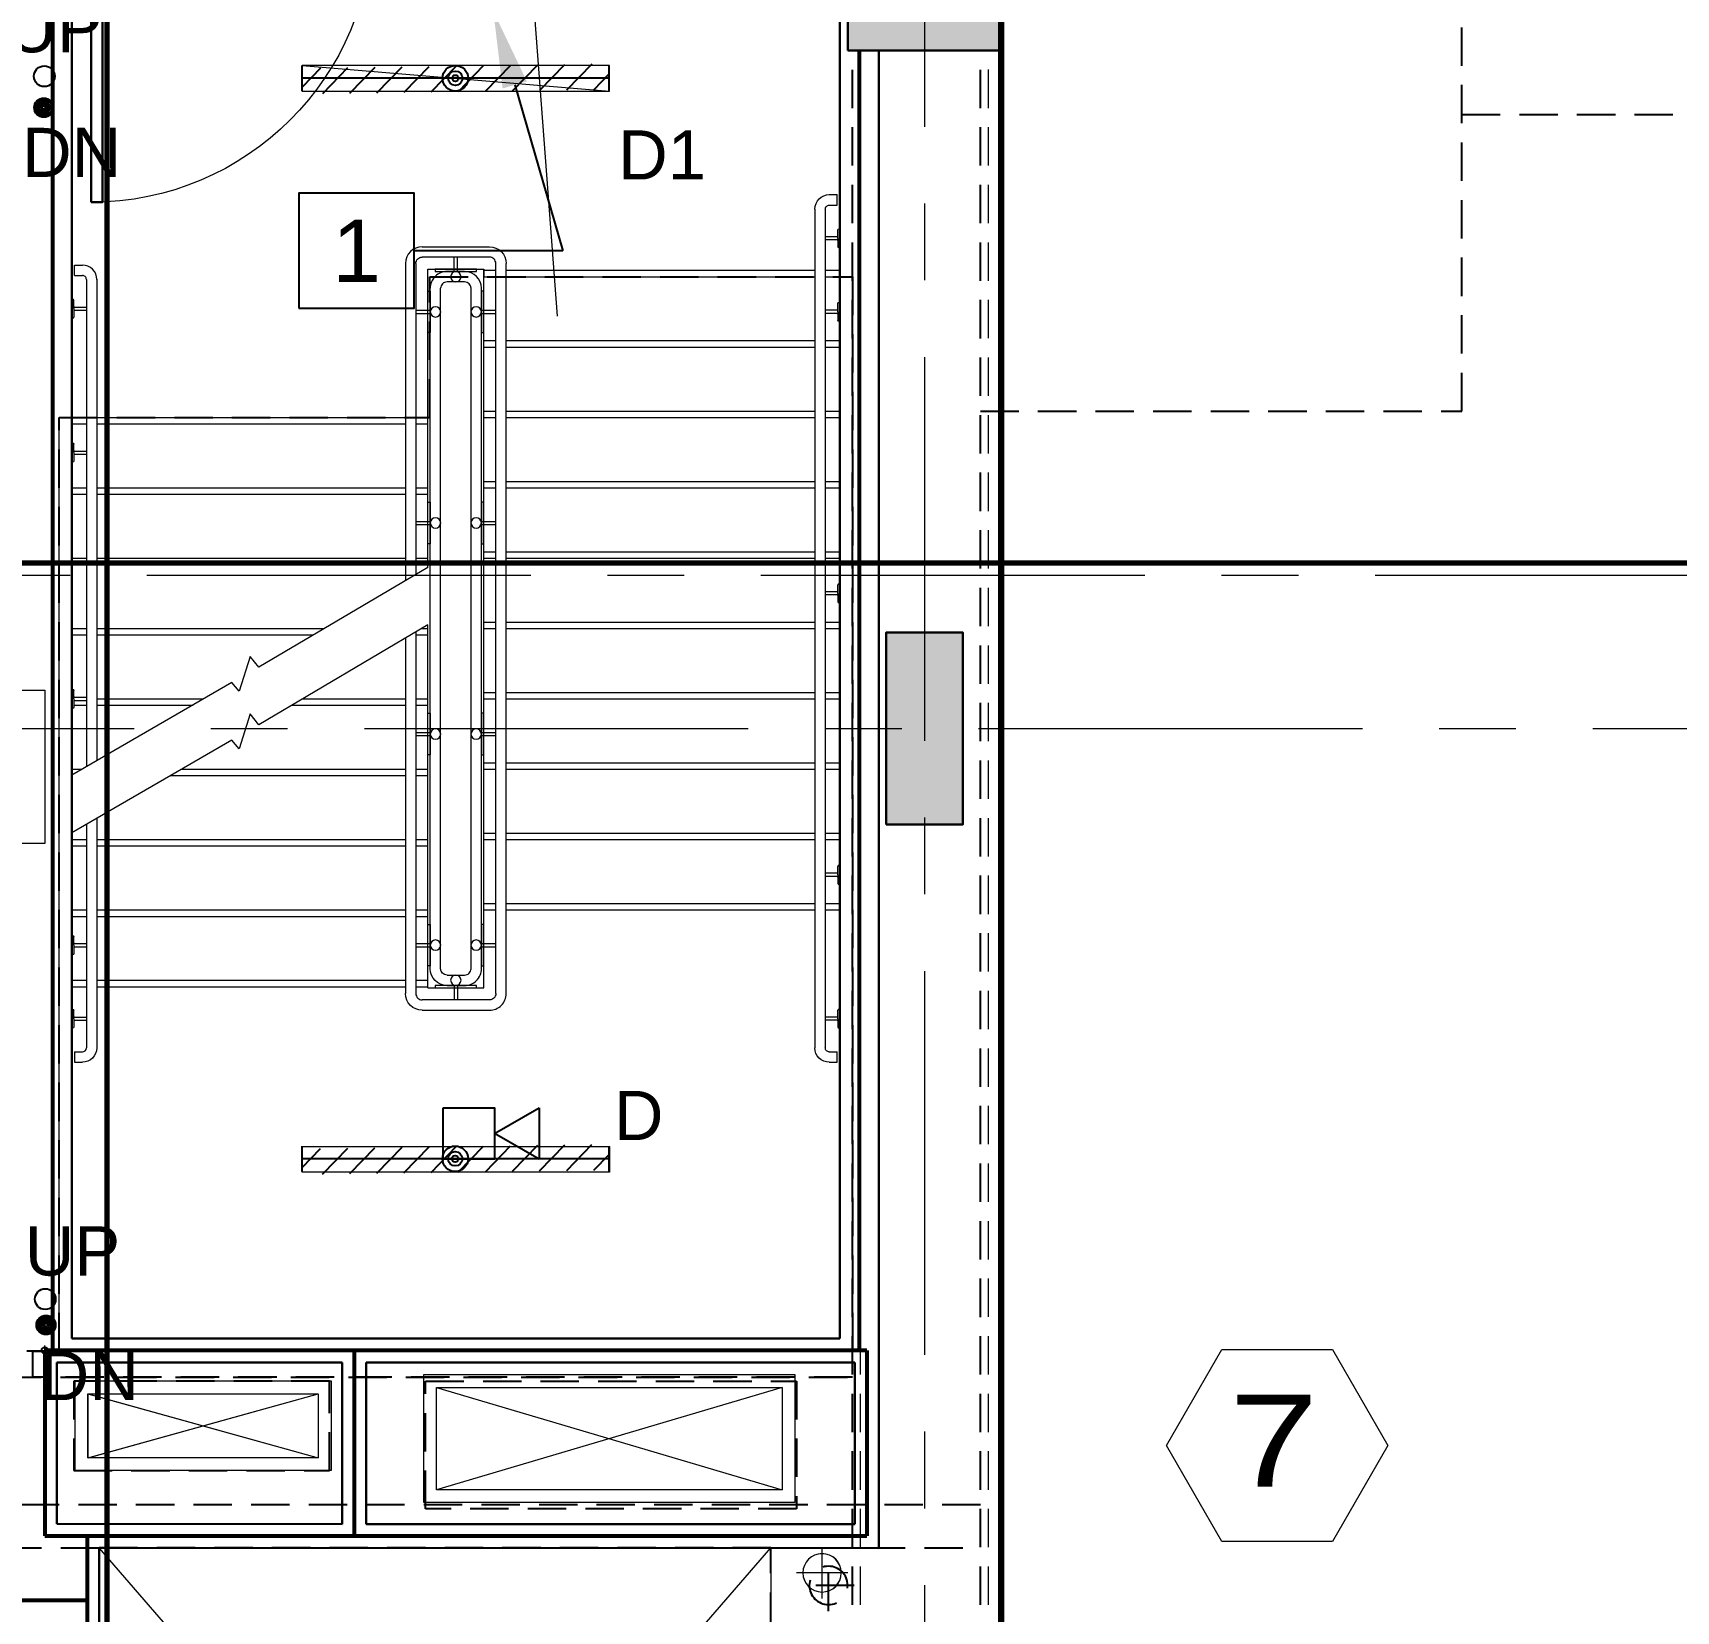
# Model space of a CAD drawing. Header units: inches. Extents: x -26500 to 0, y -3347 to 2257.
# Drawn here: x -23360.4 to -23103.5, y 765.2 to 1011.9 of the extents above; entities that cross this region are included whole.
import ezdxf
from ezdxf import colors
from ezdxf.entities.mleader import LeaderData, LeaderLine
from ezdxf.enums import TextEntityAlignment as Align
from ezdxf.math import Vec2, Vec3

# ---------------------------------------------------------------- set-up
doc = ezdxf.new("R2010")
doc.units = ezdxf.units.IN
doc.header["$LTSCALE"] = 48
doc.header["$MEASUREMENT"] = 0
for name, pattern in [('A104$0$CENTER', [2, 1.25, -0.25, 0.25, -0.25]), ('A604$0$HIDDEN2', [0.1875, 0.125, -0.0625]), ('NB - 5th floor_plan$0$HIDDEN2', [0.1875, 0.125, -0.0625])]:
    doc.linetypes.add(name, pattern=pattern)
for name, color, linetype in [('A104$0$A-ANNO-PATT-1-12', 8, 'Continuous'), ('A104$0$A-AREA-IDEN', 8, 'Continuous'), ('A104$0$A-DOOR', 8, 'Continuous'), ('A104$0$A-FLOR-CURB', 8, 'Continuous'), ('A104$0$A-FLOR-HRAL', 8, 'Continuous'), ('A104$0$A-FLOR-OPENING', 8, 'Continuous'), ('A104$0$A-FLOR-SLEEVE', 8, 'Continuous'), ('A104$0$A-FLOR-STRCT-6-12', 8, 'Continuous'), ('A104$0$A-FLOR-STRS', 8, 'Continuous'), ('A104$0$A-GRID-GRDP0-15', 8, 'Continuous'), ('A104$0$A-WALL-FULL-INTR', 8, 'Continuous'), ('A104$0$bc104 - A-WALL-FIRE', 8, 'Continuous'), ('A104$0$E-RISER-SLEEVE', 8, 'Continuous'), ('A104$0$M-HVAC-Supp', 8, 'Continuous'), ('A604$0$A-ANNO-REVS-BULL', 8, 'Continuous'), ('A604$0$A-COLS-COL1-12', 8, 'Continuous'), ('A604$0$A-FLOR-OPENING', 8, 'Continuous'), ('A604$0$A-FLOR-SLEEVE', 8, 'Continuous'), ('A604$0$br604_br604 - E-Lite', 3, 'Continuous'), ('A604$0$M-HVAC-Supp', 8, 'Continuous'), ('A604$0$stcbeams', 8, 'A604$0$HIDDEN2'), ('E-FIRE', 234, 'Continuous'), ('E-FIRE @ 96', 234, 'Continuous'), ('E-Lite', 53, 'Continuous'), ('E-Lite-Emer', 13, 'Continuous'), ('E-TEXT', 6, 'Continuous'), ('EWIRE', 2, 'Continuous'), ('EWIRE @ 48', 2, 'Continuous'), ('NB - 5th floor_plan$0$stcbeams', 1, 'NB - 5th floor_plan$0$HIDDEN2'), ('NB - 5th floor_plan$0$STCCOLS1', 1, 'NB - 5th floor_plan$0$HIDDEN2'), ('NB - 5th floor_plan$0$STDROPS', 1, 'NB - 5th floor_plan$0$HIDDEN2'), ('NB - 5th floor_plan$0$STPJ', 1, 'NB - 5th floor_plan$0$HIDDEN2'), ('NB - 5th floor_plan$0$STSLABEDGE', 1, 'NB - 5th floor_plan$0$HIDDEN2'), ('NB - 5th floor_plan$0$STWETSTACK', 1, 'NB - 5th floor_plan$0$HIDDEN2'), ('XREF', 7, 'Continuous')]:
    doc.layers.add(name, color=color, linetype=linetype)
doc.layers.add('E-Fire-Covr', color=240, linetype='Continuous', lineweight=70, plot=False)
doc.styles.add('A604$0$style-Arial', font='arial.ttf')
doc.styles.add('M08', font='arial.ttf', dxfattribs={"height": 7.68})
doc.styles.add('MAMEP ANNO', font='arial.ttf', dxfattribs={"height": 0.101562})
doc.styles.get("Standard").update_dxf_attribs({"font": 'simplex.shx'})

# ---------------------------------------------------------------- blocks, each defined once
blk = doc.blocks.new('A104')
at = {"layer": 'A104$0$A-ANNO-PATT-1-12', "lineweight": 30}
for points in [[(-23209.0239, 1009.1697, 0), (-23209.0239, 1033.1697, 0), (-23233.0239, 1009.1697, 0), (-23233.0239, 1033.1697, 0)], [(-23227.0133, 918.1574), (-23215.0134, 918.1574), (-23227.0133, 888.1574), (-23215.0134, 888.1574)]]:
    blk.add_solid(points, dxfattribs=at)
at = {"layer": 'A104$0$A-AREA-IDEN', "lineweight": 0, "elevation": 0.2066, "flags": 128}
blk.add_lwpolyline([(-23342.5379, 1325.3785), (-23305.4204, 1325.3785), (-23278.459, 967.614)], dxfattribs=at)
at = {"layer": 'A104$0$A-DOOR', "lineweight": 0, "extrusion": (0, 0, -1)}
blk.add_arc((23351.273, 1029.4198), 44, 180, 270, dxfattribs=at)
at = {"layer": 'A104$0$A-DOOR', "lineweight": 30}
blk.add_3dface([(-23351.273, 985.4198), (-23349.523, 985.4198), (-23349.523, 1029.4198), (-23351.273, 1029.4198)], dxfattribs=at)
at = {"layer": 'A104$0$A-FLOR-CURB', "lineweight": 0}
blk.add_3dface([(-23372.5236, 909.1574), (-23358.5236, 909.1574), (-23358.5236, 885.1574), (-23372.5236, 885.1574)], dxfattribs=at)
at = {"layer": 'A104$0$A-FLOR-HRAL', "lineweight": 13}
for p, q in [((-23235.8984, 986.6186), (-23234.6486, 986.6186)), ((-23234.6486, 984.9707), (-23234.6486, 986.6186)), ((-23238.1484, 984.3431), (-23238.1484, 853.2315)), ((-23236.5234, 984.3431), (-23236.5234, 853.2315)), ((-23235.8984, 984.9707), (-23234.6486, 984.9707)), ((-23299.5236, 978.4822), (-23289.0236, 978.4822)), ((-23289.0236, 976.8572), (-23299.5236, 976.8572)), ((-23353.8988, 975.6073), (-23352.6486, 975.6073)), ((-23353.8988, 973.9823), (-23353.8988, 975.6073)), ((-23353.8988, 973.9823), (-23352.6486, 973.9823)), ((-23302.1482, 975.8572), (-23302.1486, 926.2911)), ((-23300.5232, 975.8569), (-23300.5236, 927.2499)), ((-23292.8986, 974.6072), (-23295.6486, 974.6072)), ((-23288.0239, 861.7322), (-23288.0235, 975.8568)), ((-23286.3989, 861.7322), (-23286.3985, 975.858)), ((-23352.0228, 973.3573), (-23352.0234, 897.1706)), ((-23350.3979, 973.4734), (-23350.3984, 898.1087)), ((-23298.2735, 926.6135), (-23298.2732, 971.9765)), ((-23296.6485, 927.5723), (-23296.6482, 971.9787)), ((-23292.8986, 972.9822), (-23295.6486, 972.9822)), ((-23291.899, 865.6078), (-23291.8986, 971.9822)), ((-23290.274, 865.6082), (-23290.2736, 971.9822)), ((-23296.649, 865.6072), (-23296.6485, 927.5723)), ((-23298.274, 865.6072), (-23298.2735, 926.6135)), ((-23302.1486, 917.2911), (-23302.149, 861.7322)), ((-23300.5236, 918.2499), (-23300.524, 861.7325)), ((-23350.3985, 889.1086), (-23350.399, 853.2314)), ((-23352.0235, 888.1706), (-23352.024, 853.2314)), ((-23295.649, 864.6072), (-23292.899, 864.6072)), ((-23289.0239, 860.7322), (-23299.524, 860.7322)), ((-23295.649, 862.9822), (-23292.899, 862.9822)), ((-23299.524, 859.1072), (-23289.0239, 859.1072)), ((-23353.8989, 852.6064), (-23352.649, 852.6064)), ((-23353.8989, 852.6064), (-23353.8989, 850.9814)), ((-23353.8989, 850.9814), (-23352.649, 850.9814)), ((-23235.8984, 852.6065), (-23234.6484, 852.6065)), ((-23235.8984, 850.9815), (-23234.6484, 850.9815)), ((-23234.6484, 850.9815), (-23234.6484, 852.6065))]:
    blk.add_line(p, q, dxfattribs=at)
at = {"layer": 'A104$0$A-FLOR-HRAL', "lineweight": 0}
for p, q in [((-23234.3123, 981.2841), (-23234.3684, 981.2841)), ((-23234.3123, 978.2773), (-23234.3123, 981.2841)), ((-23234.6809, 980.0365), (-23236.5245, 980.0365)), ((-23234.6809, 979.5365), (-23236.5245, 979.5365)), ((-23234.5559, 979.7865), (-23234.5559, 981.0966)), ((-23234.5559, 979.7865), (-23234.5559, 978.4648)), ((-23294.5236, 974.6072), (-23294.5236, 976.8572)), ((-23294.0236, 974.6072), (-23294.0236, 976.8572)), ((-23234.3123, 978.2773), (-23234.3684, 978.2773)), ((-23354.2351, 970.2982), (-23354.179, 970.2982)), ((-23354.2351, 967.2915), (-23354.2351, 970.2982)), ((-23353.9915, 968.8006), (-23353.9915, 970.1107)), ((-23353.9915, 968.8006), (-23353.9915, 967.479)), ((-23353.8665, 969.0506), (-23352.0229, 969.0506)), ((-23353.8665, 968.5506), (-23352.0229, 968.5506)), ((-23300.5233, 968.5447), (-23298.2733, 968.5447)), ((-23290.2736, 968.5447), (-23288.0236, 968.5447)), ((-23234.6809, 968.5505), (-23236.5245, 968.5505)), ((-23234.5559, 968.3005), (-23234.5559, 969.6106)), ((-23234.3123, 969.7981), (-23234.3684, 969.7981)), ((-23234.3123, 966.7913), (-23234.3123, 969.7981)), ((-23354.2351, 967.2915), (-23354.179, 967.2915)), ((-23300.5233, 968.0447), (-23298.2733, 968.0447)), ((-23290.2736, 968.0447), (-23288.0236, 968.0447)), ((-23234.6809, 968.0505), (-23236.5245, 968.0505)), ((-23234.5559, 968.3005), (-23234.5559, 966.9788)), ((-23234.3123, 966.7913), (-23234.3684, 966.7913)), ((-23354.2351, 947.7983), (-23354.179, 947.7983)), ((-23354.2351, 947.7983), (-23354.2351, 944.7915)), ((-23353.9915, 946.2891), (-23353.9915, 947.6108)), ((-23353.9915, 946.2891), (-23353.9915, 944.979)), ((-23353.8665, 946.5391), (-23352.0229, 946.5391)), ((-23353.8665, 946.0391), (-23352.0229, 946.0391)), ((-23354.2351, 944.7915), (-23354.179, 944.7915)), ((-23300.5233, 935.5447), (-23298.2733, 935.5447)), ((-23300.5233, 935.0447), (-23298.2733, 935.0447)), ((-23290.2736, 935.5447), (-23288.0236, 935.5447)), ((-23290.2736, 935.0447), (-23288.0236, 935.0447)), ((-23234.5559, 924.2886), (-23234.5559, 925.6103)), ((-23234.3123, 925.7978), (-23234.3684, 925.7978)), ((-23234.3123, 925.7978), (-23234.3123, 922.791)), ((-23234.6809, 924.5386), (-23236.5245, 924.5386)), ((-23234.6809, 924.0386), (-23236.5245, 924.0386)), ((-23234.5559, 924.2886), (-23234.5559, 922.9785)), ((-23234.3123, 922.791), (-23234.3684, 922.791)), ((-23354.2351, 909.2982), (-23354.179, 909.2982)), ((-23354.2351, 909.2982), (-23354.2351, 906.2914)), ((-23353.9915, 907.789), (-23353.9915, 909.1107)), ((-23353.9915, 907.789), (-23353.9915, 906.4789)), ((-23353.8665, 908.039), (-23352.0229, 908.039)), ((-23353.8665, 907.539), (-23352.0229, 907.539)), ((-23354.2351, 906.2914), (-23354.179, 906.2914)), ((-23300.5233, 902.5447), (-23298.2733, 902.5447)), ((-23300.5233, 902.0447), (-23298.2733, 902.0447)), ((-23290.2736, 902.5447), (-23288.0236, 902.5447)), ((-23290.2736, 902.0447), (-23288.0236, 902.0447)), ((-23234.5558, 880.2882), (-23234.5558, 881.6099)), ((-23234.3123, 881.7974), (-23234.3683, 881.7974)), ((-23234.3123, 881.7974), (-23234.3123, 878.7906)), ((-23234.6808, 880.5382), (-23236.5245, 880.5382)), ((-23234.6808, 880.0382), (-23236.5245, 880.0382)), ((-23234.5558, 880.2882), (-23234.5558, 878.9781)), ((-23234.3123, 878.7906), (-23234.3683, 878.7906)), ((-23354.2351, 870.7981), (-23354.179, 870.7981)), ((-23354.2351, 870.7981), (-23354.2351, 867.7913)), ((-23353.9915, 869.2889), (-23353.9915, 870.6106)), ((-23353.9915, 869.2889), (-23353.9915, 867.9788)), ((-23353.8665, 869.5389), (-23352.0229, 869.5389)), ((-23353.8665, 869.0389), (-23352.0229, 869.0389)), ((-23300.5233, 869.5447), (-23298.2733, 869.5447)), ((-23300.5233, 869.0447), (-23298.2733, 869.0447)), ((-23290.2736, 869.5447), (-23288.0236, 869.5447)), ((-23290.2736, 869.0447), (-23288.0236, 869.0447)), ((-23354.2351, 867.7913), (-23354.179, 867.7913)), ((-23294.524, 862.9822), (-23294.524, 860.7322)), ((-23294.024, 862.9822), (-23294.024, 860.7322)), ((-23354.2351, 859.2973), (-23354.179, 859.2973)), ((-23354.2351, 859.2973), (-23354.2351, 856.2906)), ((-23353.9915, 857.7882), (-23353.9915, 859.1098)), ((-23353.8665, 858.0382), (-23352.0229, 858.0382)), ((-23234.6809, 858.0382), (-23236.5245, 858.0382)), ((-23234.5559, 857.7882), (-23234.5559, 859.1098)), ((-23234.3123, 859.2973), (-23234.3684, 859.2973)), ((-23234.3123, 859.2973), (-23234.3123, 856.2906)), ((-23354.2351, 856.2906), (-23354.179, 856.2906)), ((-23353.9915, 857.7882), (-23353.9915, 856.4781)), ((-23353.8665, 857.5382), (-23352.0229, 857.5382)), ((-23234.6809, 857.5382), (-23236.5245, 857.5382)), ((-23234.5559, 857.7882), (-23234.5559, 856.4781)), ((-23234.3123, 856.2906), (-23234.3684, 856.2906))]:
    blk.add_line(p, q, dxfattribs=at)
at = {"layer": 'A104$0$A-FLOR-HRAL', "lineweight": 13, "extrusion": (0, 0, -1)}
for centre, radius, start, end in [((23235.8984, 984.3686), 2.25, 0.12651, 89.999997), ((23235.8984, 984.3457), 0.625, 359.761896, 89.999997), ((23299.5236, 975.8572), 1, 359.984657, 90.000033), ((23289.0236, 975.8572), 2.625, 90, 179.982985), ((23295.649, 865.6072), 2.625, 270.000001, 360), ((23295.649, 865.6072), 1, 270.000001, 360), ((23299.524, 861.7322), 2.625, 270, 360), ((23289.0239, 861.7322), 1, 180, 270.000033), ((23352.649, 853.2314), 2.25, 179.999997, 269.999996), ((23235.8984, 853.2315), 2.25, 269.999997, 359.999999), ((23235.8984, 853.2315), 0.625, 269.999997, 359.999999)]:
    blk.add_arc(centre, radius, start, end, dxfattribs=at)
at = {"layer": 'A104$0$A-FLOR-HRAL', "lineweight": 0, "extrusion": (0, 0, -1)}
for centre, radius, start, end in [((23234.3684, 981.0966), 0.1875, 0, 90), ((23234.6809, 979.4115), 0.125, 90, 180), ((23234.3684, 978.4648), 0.1875, 270, 0), ((23353.8665, 969.1756), 0.125, 270, 0), ((23234.3684, 969.6106), 0.1875, 0, 90), ((23234.6809, 967.9255), 0.125, 90, 180), ((23234.3684, 966.9788), 0.1875, 270, 0), ((23354.179, 947.6108), 0.1875, 90, 180), ((23353.8665, 946.6641), 0.125, 270, 0), ((23354.179, 944.979), 0.1875, 180, 270), ((23234.6809, 923.9136), 0.125, 90, 180), ((23354.179, 909.1107), 0.1875, 90, 180), ((23353.8665, 908.164), 0.125, 270, 0), ((23354.179, 906.4789), 0.1875, 180, 270), ((23234.6808, 879.9132), 0.125, 90, 180), ((23354.179, 870.6106), 0.1875, 90, 180), ((23353.8665, 869.6639), 0.125, 270, 0), ((23354.179, 867.9788), 0.1875, 180, 270), ((23354.179, 859.1098), 0.1875, 90, 180), ((23353.8665, 858.1632), 0.125, 270, 0), ((23354.179, 856.4781), 0.1875, 180, 270), ((23234.6809, 857.4132), 0.125, 90, 180)]:
    blk.add_arc(centre, radius, start, end, dxfattribs=at)
at = {"layer": 'A104$0$A-FLOR-HRAL', "lineweight": 0}
for centre, radius, start, end in [((-23234.6809, 980.1615), 0.125, 270, 0), ((-23354.179, 970.1107), 0.1875, 0, 90), ((-23353.8665, 968.4256), 0.125, 90, 180), ((-23234.6809, 968.6755), 0.125, 270, 0), ((-23354.179, 967.479), 0.1875, 270, 0), ((-23353.8665, 945.9141), 0.125, 90, 180), ((-23234.3684, 925.6103), 0.1875, 90, 180), ((-23234.6809, 924.6636), 0.125, 270, 0), ((-23234.3684, 922.9785), 0.1875, 180, 270), ((-23353.8665, 907.414), 0.125, 90, 180), ((-23234.3683, 881.6099), 0.1875, 90, 180), ((-23234.6808, 880.6632), 0.125, 270, 0), ((-23234.3683, 878.9781), 0.1875, 180, 270), ((-23353.8665, 868.9139), 0.125, 90, 180), ((-23234.6809, 858.1632), 0.125, 270, 0), ((-23234.3684, 859.1098), 0.1875, 90, 180), ((-23353.8665, 857.4132), 0.125, 90, 180), ((-23234.3684, 856.4781), 0.1875, 180, 270)]:
    blk.add_arc(centre, radius, start, end, dxfattribs=at)
at = {"layer": 'A104$0$A-FLOR-HRAL', "lineweight": 13}
for centre, radius, start, end in [((-23299.5236, 975.8572), 2.625, 90, 180), ((-23289.0236, 975.8572), 1, 359.976506, 90.000033), ((-23352.6486, 973.3573), 2.25, 0.000003, 90.000003), ((-23352.6486, 973.3573), 0.625, 0.000003, 90.000004), ((-23295.6486, 971.9822), 2.625, 89.999967, 180.123302), ((-23292.8986, 971.9822), 2.625, 0, 89.999967), ((-23295.6486, 971.9822), 1, 89.999967, 180.199773), ((-23292.8986, 971.9822), 1, 0, 89.999967), ((-23292.899, 865.6072), 2.625, 269.999999, 0.021476), ((-23292.899, 865.6072), 1, 269.999999, 0.034794), ((-23299.524, 861.7322), 1, 179.983187, 270.000033), ((-23289.0239, 861.7322), 2.625, 270, 0.000889), ((-23352.649, 853.2314), 0.625, 270.000003, 0.000003)]:
    blk.add_arc(centre, radius, start, end, dxfattribs=at)
at = {"layer": 'A104$0$A-FLOR-OPENING', "lineweight": 0}
for p, q in [((-23286.3986, 973.7947), (-23238.1483, 973.7947)), ((-23236.5234, 973.7947), (-23232.2736, 973.7947)), ((-23232.2736, 973.7947), (-23232.2732, 805.7947)), ((-23356.2739, 805.7948), (-23356.2737, 951.795)), ((-23354.2737, 951.795), (-23356.2737, 951.795)), ((-23350.3986, 951.795), (-23302.1486, 951.795)), ((-23232.2732, 805.7947), (-23356.2739, 805.7948))]:
    blk.add_line(p, q, dxfattribs=at)
at = {"layer": 'A104$0$A-FLOR-OPENING', "lineweight": 0, "flags": 128}
blk.add_lwpolyline([(-23300.5236, 951.795), (-23298.6486, 951.795), (-23298.6486, 974.9822), (-23289.8986, 974.9822), (-23289.8986, 973.7947), (-23288.0236, 973.7947)], dxfattribs=at)
at = {"layer": 'A104$0$A-FLOR-OPENING', "lineweight": 0}
for points in [[(-23299.2736, 802.1574), (-23241.2736, 802.1574), (-23241.2736, 782.1574), (-23299.2736, 782.1574)], [(-23353.7736, 801.1574), (-23313.7736, 801.1574), (-23313.7736, 787.1574), (-23353.7736, 787.1574)]]:
    blk.add_3dface(points, dxfattribs=at)
at = {"layer": 'A104$0$A-FLOR-SLEEVE', "lineweight": 0}
for p, q in [((-23237.0236, 767.1574), (-23237.0236, 775.1574)), ((-23233.0236, 771.1574), (-23241.0236, 771.1574))]:
    blk.add_line(p, q, dxfattribs=at)
at = {"layer": 'A104$0$A-FLOR-SLEEVE', "lineweight": 13, "extrusion": (0, 0, -1)}
blk.add_circle((23237.0236, 771.1574), 3, dxfattribs=at)
at = {"layer": 'A104$0$A-FLOR-STRCT-6-12', "lineweight": 0}
for p, q in [((-23350.0134, 654.0622), (-23245.0134, 775.0479)), ((-23245.0134, 654.0622), (-23350.0134, 775.0479))]:
    blk.add_line(p, q, dxfattribs=at)
at = {"layer": 'A104$0$A-FLOR-STRCT-6-12', "lineweight": 13}
blk.add_3dface([(-23350.0134, 775.0479), (-23245.0134, 775.0479), (-23245.0134, 654.0622), (-23350.0134, 654.0622)], dxfattribs=at)
at = {"layer": 'A104$0$A-FLOR-STRS', "lineweight": 0}
for p, q in [((-23298.6486, 974.9822), (-23289.8986, 974.9822)), ((-23298.6486, 928.3562), (-23298.6486, 974.9822)), ((-23289.8986, 862.6072), (-23289.8986, 974.9822)), ((-23289.8986, 974.7947), (-23288.0236, 974.7947)), ((-23286.3986, 974.7947), (-23238.1483, 974.7947)), ((-23236.5234, 974.7947), (-23234.2734, 974.7947)), ((-23289.8986, 963.7948), (-23288.0236, 963.7948)), ((-23286.3986, 963.7948), (-23238.1483, 963.7948)), ((-23236.5234, 963.7948), (-23234.2734, 963.7948)), ((-23354.2735, 950.795), (-23352.0236, 950.795)), ((-23350.3986, 950.795), (-23302.1486, 950.795)), ((-23300.5236, 950.795), (-23298.6486, 950.795)), ((-23289.8986, 952.7947), (-23288.0236, 952.7947)), ((-23286.3986, 952.7947), (-23238.1483, 952.7947)), ((-23236.5234, 952.7947), (-23234.2734, 952.7947)), ((-23289.8986, 941.7947), (-23288.0236, 941.7947)), ((-23286.3986, 941.7947), (-23238.1484, 941.7947)), ((-23236.5234, 941.7947), (-23234.2734, 941.7947)), ((-23354.2735, 939.7948), (-23352.0236, 939.7948)), ((-23350.3986, 939.7948), (-23302.1486, 939.7948)), ((-23300.5236, 939.7948), (-23298.6486, 939.7948)), ((-23289.8986, 930.7947), (-23288.0236, 930.7947)), ((-23286.3985, 930.7944), (-23238.1484, 930.7943)), ((-23236.5234, 930.7947), (-23234.2734, 930.7947)), ((-23354.2735, 928.7947), (-23352.0236, 928.7947)), ((-23350.3986, 928.7947), (-23302.1485, 928.7947)), ((-23300.5236, 928.7948), (-23298.6486, 928.7948)), ((-23289.8986, 919.7947), (-23288.0236, 919.7947)), ((-23286.3985, 919.7944), (-23238.1484, 919.7943)), ((-23236.5234, 919.7947), (-23234.2734, 919.7947)), ((-23354.2735, 917.7945), (-23352.0236, 917.7945)), ((-23350.3986, 917.7947), (-23316.5481, 917.7947)), ((-23300.5236, 917.7941), (-23298.6486, 917.7941)), ((-23298.6486, 862.6072), (-23298.6486, 919.3562)), ((-23353.9915, 906.7944), (-23352.0236, 906.7944)), ((-23350.3986, 906.7947), (-23335.3513, 906.7947)), ((-23319.9377, 906.7947), (-23302.1486, 906.7947)), ((-23300.5236, 906.7941), (-23298.6486, 906.7941)), ((-23289.8986, 908.7945), (-23288.0236, 908.7945)), ((-23286.3985, 908.7944), (-23238.1484, 908.7943)), ((-23236.5234, 908.7945), (-23234.2734, 908.7945)), ((-23289.8986, 897.7944), (-23288.0236, 897.7944)), ((-23286.3986, 897.7944), (-23238.1484, 897.7943)), ((-23236.5234, 897.7943), (-23234.2734, 897.7943)), ((-23338.816, 895.7947), (-23302.1486, 895.7947)), ((-23300.5236, 895.7941), (-23298.6486, 895.7941)), ((-23289.8986, 886.7942), (-23288.0236, 886.7942)), ((-23286.3986, 886.7942), (-23238.1484, 886.7942)), ((-23236.5234, 886.7942), (-23234.2734, 886.7942)), ((-23354.2735, 884.7944), (-23352.0236, 884.7944)), ((-23350.3986, 884.7941), (-23302.1486, 884.7941)), ((-23300.5236, 884.7941), (-23298.6486, 884.7941)), ((-23354.2735, 873.7939), (-23352.0236, 873.7939)), ((-23350.3986, 873.7939), (-23302.1486, 873.7939)), ((-23300.5236, 873.7939), (-23298.6486, 873.7939)), ((-23289.8986, 875.7941), (-23288.0239, 875.7941)), ((-23286.3986, 875.7941), (-23238.1484, 875.794)), ((-23236.5234, 875.794), (-23234.2734, 875.794)), ((-23354.2739, 862.7941), (-23352.024, 862.7941)), ((-23350.399, 862.7941), (-23302.149, 862.7941)), ((-23300.524, 862.7941), (-23298.6486, 862.7941)), ((-23298.6486, 862.6072), (-23289.8986, 862.6072))]:
    blk.add_line(p, q, dxfattribs=at)
at = {"layer": 'A104$0$A-FLOR-STRS', "lineweight": 13}
for p, q in [((-23289.8986, 973.7947), (-23288.0236, 973.7947)), ((-23286.3986, 973.7947), (-23238.1483, 973.7947)), ((-23236.5234, 973.7947), (-23234.2736, 973.7947)), ((-23236.5234, 973.7947), (-23234.2736, 973.7947)), ((-23289.8986, 962.7948), (-23288.0236, 962.7948)), ((-23286.3986, 962.7948), (-23238.1483, 962.7948)), ((-23236.5234, 962.7948), (-23234.2736, 962.7948)), ((-23354.2737, 951.795), (-23352.0236, 951.795)), ((-23350.3986, 951.795), (-23302.1486, 951.795)), ((-23300.5236, 951.795), (-23298.6486, 951.795)), ((-23289.8986, 951.7947), (-23288.0236, 951.7947)), ((-23286.3986, 951.7947), (-23238.1483, 951.7947)), ((-23236.5234, 951.7947), (-23234.2736, 951.7947)), ((-23354.2737, 940.7948), (-23352.0236, 940.7948)), ((-23350.3986, 940.7948), (-23302.1486, 940.7948)), ((-23300.5236, 940.7948), (-23298.6486, 940.7948)), ((-23289.8986, 940.7947), (-23288.0236, 940.7947)), ((-23286.3986, 940.7947), (-23238.1484, 940.7947)), ((-23236.5234, 940.7947), (-23234.2736, 940.7947)), ((-23354.2737, 929.7947), (-23352.0236, 929.7947)), ((-23350.3986, 929.7947), (-23302.1485, 929.7947)), ((-23300.5236, 929.7948), (-23298.6486, 929.7948)), ((-23289.8986, 929.7947), (-23288.0236, 929.7947)), ((-23286.3985, 929.7944), (-23238.1484, 929.7943)), ((-23236.5234, 929.7947), (-23234.2736, 929.7947)), ((-23354.2737, 918.7945), (-23352.0236, 918.7945)), ((-23350.3986, 918.7947), (-23314.8533, 918.7947)), ((-23299.6003, 918.7947), (-23298.6486, 918.7947)), ((-23289.8986, 918.7947), (-23288.0236, 918.7947)), ((-23286.3985, 918.7944), (-23238.1484, 918.7943)), ((-23236.5234, 918.7947), (-23234.398, 918.7947)), ((-23350.3986, 907.7947), (-23333.705, 907.7947)), ((-23318.2429, 907.7947), (-23302.1486, 907.7947)), ((-23300.5236, 907.7941), (-23298.6486, 907.7941)), ((-23289.8986, 907.7945), (-23288.0236, 907.7945)), ((-23286.3985, 907.7944), (-23238.1484, 907.7943)), ((-23236.5234, 907.7945), (-23234.2735, 907.7945)), ((-23354.2738, 896.7947), (-23352.6747, 896.7947)), ((-23337.0837, 896.7947), (-23302.1486, 896.7947)), ((-23300.5236, 896.7941), (-23298.6486, 896.7941)), ((-23289.8986, 896.7944), (-23288.0236, 896.7944)), ((-23286.3986, 896.7944), (-23238.1484, 896.7943)), ((-23236.5234, 896.7944), (-23234.2735, 896.7944)), ((-23354.2737, 885.7944), (-23352.0236, 885.7944)), ((-23354.2736, 885.7942), (-23352.0236, 885.7942)), ((-23350.3986, 885.7941), (-23302.1486, 885.7941)), ((-23300.5236, 885.7941), (-23298.6486, 885.7941)), ((-23289.8986, 885.7942), (-23288.0236, 885.7942)), ((-23286.3986, 885.7942), (-23238.1484, 885.7942)), ((-23236.5234, 885.7942), (-23234.2735, 885.7942)), ((-23354.2736, 874.7939), (-23352.0236, 874.7939)), ((-23350.3986, 874.7939), (-23302.1486, 874.7939)), ((-23300.5236, 874.7939), (-23298.6486, 874.7939)), ((-23289.8986, 874.7941), (-23288.0236, 874.7941)), ((-23286.3986, 874.7941), (-23238.1484, 874.794)), ((-23236.5234, 874.794), (-23234.2735, 874.794)), ((-23354.274, 863.7941), (-23352.024, 863.7941)), ((-23350.399, 863.7941), (-23302.149, 863.7941)), ((-23300.524, 863.7941), (-23298.6486, 863.7941))]:
    blk.add_line(p, q, dxfattribs=at)
at = {"layer": 'A104$0$A-FLOR-STRS', "lineweight": 0, "flags": 128}
for points in [[(-23298.6486, 928.3562), (-23325.0894, 912.7549), (-23326.4254, 914.4423), (-23328.154, 908.9886), (-23329.2776, 910.3611), (-23354.2739, 895.8715)], [(-23298.6486, 919.3562), (-23325.0894, 903.7549), (-23326.4254, 905.4423), (-23328.154, 899.9886), (-23329.2776, 901.3611), (-23354.2739, 886.8715)]]:
    blk.add_lwpolyline(points, dxfattribs=at)
at = {"layer": 'A104$0$A-FLOR-STRS', "lineweight": 0, "extrusion": (0, 0, -1)}
for centre in [(23294.2736, 973.7947), (23297.4484, 968.2947), (23291.0931, 968.2947), (23297.4484, 935.2947), (23291.0931, 935.2947), (23297.4484, 902.2947), (23291.0931, 902.2947), (23297.4484, 869.2947), (23291.0931, 869.2947), (23294.274, 863.7947)]:
    blk.add_circle(centre, 0.8125, dxfattribs=at)
at = {"layer": 'A104$0$A-FLOR-STRS', "lineweight": 0}
for points in [[(-23291.0236, 974.9822), (-23297.5236, 974.9822), (-23297.5236, 974.6072), (-23291.0236, 974.6072)], [(-23298.6483, 965.0447), (-23298.6483, 971.5447), (-23298.2733, 971.5447), (-23298.2733, 965.0447)], [(-23289.8986, 965.0447), (-23289.8986, 971.5447), (-23290.2736, 971.5447), (-23290.2736, 965.0447)], [(-23298.6483, 932.0447), (-23298.6483, 938.5447), (-23298.2733, 938.5447), (-23298.2733, 932.0447)], [(-23289.8986, 932.0447), (-23289.8986, 938.5447), (-23290.2736, 938.5447), (-23290.2736, 932.0447)], [(-23298.6483, 899.0447), (-23298.6483, 905.5447), (-23298.2733, 905.5447), (-23298.2733, 899.0447)], [(-23289.8986, 899.0447), (-23289.8986, 905.5447), (-23290.2736, 905.5447), (-23290.2736, 899.0447)], [(-23298.6483, 866.0447), (-23298.6483, 872.5447), (-23298.2733, 872.5447), (-23298.2733, 866.0447)], [(-23289.8986, 866.0447), (-23289.8986, 872.5447), (-23290.2736, 872.5447), (-23290.2736, 866.0447)], [(-23297.524, 862.6072), (-23291.024, 862.6072), (-23291.024, 862.9822), (-23297.524, 862.9822)]]:
    blk.add_3dface(points, dxfattribs=at)
at = {"layer": 'A104$0$A-GRID-GRDP0-15', "linetype": 'A104$0$CENTER', "lineweight": 0}
for p, q in [((-23221.0236, 2113.2362), (-23221.0236, -676.9055)), ((-24110.5721, 927.1574), (-20437.5384, 927.1574)), ((-23884.5631, 903.1574), (-20364.9322, 903.1574))]:
    blk.add_line(p, q, dxfattribs=at)
at = {"layer": 'A104$0$A-WALL-FULL-INTR', "lineweight": 30}
for p, q in [((-23354.2736, 1029.7947), (-23354.2736, 807.7948)), ((-23234.2736, 1029.7947), (-23234.2736, 807.7947)), ((-23228.1486, 1009.1697), (-23228.1486, 775.0447)), ((-23234.2736, 807.7947), (-23354.2736, 807.7948)), ((-23356.6486, 804.0452), (-23312.0236, 804.0453)), ((-23356.6486, 804.0452), (-23356.6486, 778.7985)), ((-23312.0236, 804.0453), (-23312.0236, 778.796)), ((-23308.2736, 804.0453), (-23308.2736, 778.7959)), ((-23231.8986, 804.0452), (-23308.2736, 804.0453)), ((-23231.8986, 804.0452), (-23231.8986, 778.7951)), ((-23312.0236, 778.796), (-23356.6486, 778.7985)), ((-23231.8986, 778.7951), (-23308.2736, 778.7959)), ((-23242.5241, 778.7952), (-23241.2742, 778.7952)), ((-23350.0134, 775.0479), (-23350.0135, 654.6597)), ((-23228.1486, 775.0447), (-23350.0134, 775.0479))]:
    blk.add_line(p, q, dxfattribs=at)
at = {"layer": 'A104$0$A-WALL-FULL-INTR', "lineweight": 30, "flags": 128}
blk.add_lwpolyline([(-23211.0222, 1009.1697), (-23230.6063, 1009.1697)], dxfattribs=at)
at = {"layer": 'A104$0$bc104 - A-WALL-FIRE', "lineweight": 53}
for p, q in [((-23357.3361, 1032.852), (-23357.3361, 805.9368)), ((-23231.2111, 1009.1697), (-23231.2111, 805.9368)), ((-23230.0236, 805.9368), (-23358.5236, 805.9368)), ((-23358.5236, 805.9368), (-23358.5236, 776.9229)), ((-23310.1486, 805.9467), (-23310.1486, 776.9229)), ((-23230.0236, 805.9368), (-23230.0236, 776.9229)), ((-23358.5236, 776.9229), (-23230.0236, 776.9229)), ((-23351.8884, 776.9229), (-23351.8885, 652.7846)), ((-23372.3534, 766.9097), (-23351.8884, 766.9097))]:
    blk.add_line(p, q, dxfattribs=at)
at = {"layer": 'A104$0$E-RISER-SLEEVE', "lineweight": 0}
for p, q in [((-23358.5236, 805.1868), (-23358.5236, 806.6868)), ((-23359.2736, 805.9368), (-23357.7736, 805.9368))]:
    blk.add_line(p, q, dxfattribs=at)
at = {"layer": 'A104$0$E-RISER-SLEEVE', "lineweight": 13}
blk.add_circle((-23358.5236, 805.9368), 0.5, dxfattribs=at)
at = {"layer": 'A104$0$M-HVAC-Supp', "lineweight": 0, "ltscale": 0.017342}
for p, q in [((-23351.7736, 789.1574), (-23315.7736, 799.1574)), ((-23351.7736, 799.1574), (-23315.7736, 789.1574))]:
    blk.add_line(p, q, dxfattribs=at)
at = {"layer": 'A104$0$M-HVAC-Supp', "lineweight": 0, "ltscale": 0.131691}
for p, q in [((-23297.2736, 800.1574), (-23243.2736, 784.1574)), ((-23243.2736, 800.1574), (-23297.2736, 784.1574))]:
    blk.add_line(p, q, dxfattribs=at)
at = {"layer": 'A104$0$M-HVAC-Supp', "lineweight": 13, "ltscale": 0.017342}
blk.add_3dface([(-23351.7736, 799.1574), (-23315.7736, 799.1574), (-23315.7736, 789.1574), (-23351.7736, 789.1574)], dxfattribs=at)
at = {"layer": 'A104$0$M-HVAC-Supp', "lineweight": 13, "ltscale": 0.131691}
blk.add_3dface([(-23297.2736, 800.1574), (-23243.2736, 800.1574), (-23243.2736, 784.1574), (-23297.2736, 784.1574)], dxfattribs=at)
blk = doc.blocks.new('NB - 5th floor_plan')
at = {"layer": 'NB - 5th floor_plan$0$stcbeams', "color": 1, "linetype": 'NB - 5th floor_plan$0$HIDDEN2'}
for p, q in [((-23232.2736, 379.1574), (-23232.2736, 1009.1697)), ((-23212.2736, 379.1574), (-23212.2736, 1009.1697))]:
    blk.add_line(p, q, dxfattribs=at)
for points in [[(-23355.352, 805.7948), (-23392.0739, 805.7948), (-23392.0739, 801.7732), (-23232.2736, 801.7732)], [(-23232.2736, 801.7732), (-23360.3804, 801.7732), (-23360.3804, 805.7937), (-23232.2736, 805.7958)], [(-23212.2736, 781.7732), (-23392.0337, 781.7732), (-23392.0337, 775.0729), (-23212.2736, 775.0729)]]:
    blk.add_lwpolyline(points, dxfattribs=at)
at = {"layer": 'NB - 5th floor_plan$0$STCCOLS1', "color": 1, "linetype": 'NB - 5th floor_plan$0$HIDDEN2', "elevation": 0}
blk.add_lwpolyline([(-23233.0239, 1009.1697), (-23209.0239, 1009.1697), (-23209.0239, 1033.1697), (-23233.0239, 1033.1697)], close=True, dxfattribs=at)
at = {"layer": 'NB - 5th floor_plan$0$STCCOLS1', "color": 1, "linetype": 'NB - 5th floor_plan$0$HIDDEN2'}
blk.add_lwpolyline([(-23215.0134, 888.1574), (-23227.0133, 888.1574), (-23227.0133, 918.1574), (-23215.0134, 918.1574)], close=True, dxfattribs=at)
at = {"layer": 'NB - 5th floor_plan$0$STDROPS', "color": 1, "linetype": 'NB - 5th floor_plan$0$HIDDEN2'}
for p, q in [((-23137.0236, 952.7743), (-23137.0236, 1105.1697)), ((-23137.0236, 999.1574), (-22877.0242, 999.1574)), ((-23212.2736, 952.7743), (-23137.0236, 952.7743))]:
    blk.add_line(p, q, dxfattribs=at)
at = {"layer": 'NB - 5th floor_plan$0$STPJ', "color": 1, "linetype": 'NB - 5th floor_plan$0$HIDDEN2', "const_width": 1}
blk.add_lwpolyline([(-23209.0236, 1531.5971), (-23209.0236, -7.4045)], dxfattribs=at)
at = {"layer": 'NB - 5th floor_plan$0$STSLABEDGE', "color": 1, "linetype": 'NB - 5th floor_plan$0$HIDDEN2'}
for p, q in [((-23298.3515, 973.7947), (-23232.2736, 973.7947)), ((-23298.3515, 951.7742), (-23298.3515, 973.7739)), ((-23232.2736, 973.7947), (-23232.2732, 805.7947)), ((-23356.2739, 805.7948), (-23356.2737, 951.795)), ((-23356.2737, 951.795), (-23298.3515, 951.795)), ((-23232.2732, 805.7947), (-23356.2739, 805.7948))]:
    blk.add_line(p, q, dxfattribs=at)
for points in [[(-23353.9979, 787.1482), (-23313.9979, 787.1482), (-23313.9979, 801.1482), (-23353.9979, 801.1482)], [(-23299.0236, 801.1482), (-23241.0236, 801.1482), (-23241.0236, 781.1482), (-23299.0236, 781.1482)], [(-23350.0134, 654.0919), (-23245.0137, 654.0919), (-23245.0137, 775.0919), (-23350.0134, 775.0919)], [(-23350.0129, 654.0957), (-23245.0131, 654.0957), (-23245.0131, 775.0729), (-23350.0129, 775.0729)]]:
    blk.add_lwpolyline(points, close=True, dxfattribs=at)
at = {"layer": 'NB - 5th floor_plan$0$STWETSTACK', "color": 1, "linetype": 'Continuous', "lineweight": 0}
for p, q in [((-23358.5223, 805.1862, -0.0063), (-23358.5223, 806.6862, -0.0063)), ((-23359.2723, 805.9362, -0.0063), (-23357.7723, 805.9362, -0.0063))]:
    blk.add_line(p, q, dxfattribs=at)
at = {"layer": 'NB - 5th floor_plan$0$STWETSTACK', "color": 1, "linetype": 'NB - 5th floor_plan$0$HIDDEN2'}
for p, q in [((-23236.0223, 765.1906, -0.0063), (-23236.0223, 773.1906, -0.0063)), ((-23232.0223, 769.1906, -0.0063), (-23240.0223, 769.1906, -0.0063))]:
    blk.add_line(p, q, dxfattribs=at)
blk.add_circle((-23358.5223, 805.9362, -0.0063), 0.5, dxfattribs=at)
at = {"layer": 'NB - 5th floor_plan$0$STWETSTACK', "color": 1, "linetype": 'NB - 5th floor_plan$0$HIDDEN2', "extrusion": (0, 0, -1)}
blk.add_circle((23236.0223, 769.1906, 0.0063), 3, dxfattribs=at)
blk = doc.blocks.new('A604')
at = {"layer": 'A604$0$A-ANNO-REVS-BULL', "lineweight": 13, "elevation": 0, "flags": 128}
blk.add_lwpolyline([(-23174.55, 806.07), (-23157.23, 806.07), (-23148.57, 791.07), (-23157.23, 776.07), (-23174.55, 776.07), (-23183.21, 791.07), (-23174.55, 806.07)], close=True, dxfattribs=at)
at = {"layer": 'A604$0$A-COLS-COL1-12', "lineweight": 30}
for points in [[(-23233.02, 1009.17), (-23209.02, 1009.17), (-23209.02, 1033.17), (-23233.02, 1033.17)], [(-23227.01, 888.16), (-23215.01, 888.16), (-23215.01, 918.16), (-23227.01, 918.16)]]:
    blk.add_3dface(points, dxfattribs=at)
at = {"layer": 'A604$0$A-FLOR-OPENING', "lineweight": 0}
for p, q in [((-23286.4, 973.79), (-23238.15, 973.79)), ((-23236.52, 973.79), (-23232.27, 973.79)), ((-23232.27, 973.79), (-23232.27, 805.79)), ((-23356.27, 805.79), (-23356.27, 951.79)), ((-23354.27, 951.79), (-23356.27, 951.79)), ((-23350.4, 951.79), (-23302.15, 951.79)), ((-23232.27, 805.79), (-23356.27, 805.79))]:
    blk.add_line(p, q, dxfattribs=at)
at = {"layer": 'A604$0$A-FLOR-OPENING', "lineweight": 0, "flags": 128}
blk.add_lwpolyline([(-23300.52, 951.79), (-23298.65, 951.79), (-23298.65, 974.98), (-23289.9, 974.98), (-23289.9, 973.79), (-23288.02, 973.79)], dxfattribs=at)
at = {"layer": 'A604$0$A-FLOR-OPENING', "lineweight": 0}
for points in [[(-23299.27, 802.16), (-23241.27, 802.16), (-23241.27, 782.16), (-23299.27, 782.16)], [(-23353.77, 801.16), (-23313.77, 801.16), (-23313.77, 787.16), (-23353.77, 787.16)]]:
    blk.add_3dface(points, dxfattribs=at)
at = {"layer": 'A604$0$A-FLOR-SLEEVE', "lineweight": 0}
for p, q in [((-23237.02, 767.16), (-23237.02, 775.16)), ((-23233.02, 771.16), (-23241.02, 771.16))]:
    blk.add_line(p, q, dxfattribs=at)
at = {"layer": 'A604$0$A-FLOR-SLEEVE', "lineweight": 13, "extrusion": (0, 0, -1)}
blk.add_circle((23237.02, 771.16), 3, dxfattribs=at)
at = {"layer": 'A604$0$br604_br604 - E-Lite', "lineweight": 0}
blk.add_line((-23318.27, 1006.79), (-23270.27, 1002.79), dxfattribs=at)
at = {"layer": 'A604$0$br604_br604 - E-Lite', "lineweight": 13}
for points in [[(-23318.27, 1002.79), (-23270.27, 1002.79), (-23270.27, 1006.79), (-23318.27, 1006.79)], [(-23318.27, 837.79), (-23270.27, 837.79), (-23270.27, 833.79), (-23318.27, 833.79)]]:
    blk.add_3dface(points, dxfattribs=at)
at = {"layer": 'A604$0$M-HVAC-Supp', "lineweight": 0, "ltscale": 0.017342}
for p, q in [((-23351.77, 789.16), (-23315.77, 799.16)), ((-23351.77, 799.16), (-23315.77, 789.16))]:
    blk.add_line(p, q, dxfattribs=at)
at = {"layer": 'A604$0$M-HVAC-Supp', "lineweight": 0, "ltscale": 0.131691}
for p, q in [((-23297.27, 800.16), (-23243.27, 784.16)), ((-23243.27, 800.16), (-23297.27, 784.16))]:
    blk.add_line(p, q, dxfattribs=at)
at = {"layer": 'A604$0$M-HVAC-Supp', "lineweight": 13, "ltscale": 0.017342}
blk.add_3dface([(-23351.77, 799.16), (-23315.77, 799.16), (-23315.77, 789.16), (-23351.77, 789.16)], dxfattribs=at)
at = {"layer": 'A604$0$M-HVAC-Supp', "lineweight": 13, "ltscale": 0.131691}
blk.add_3dface([(-23297.27, 800.16), (-23243.27, 800.16), (-23243.27, 784.16), (-23297.27, 784.16)], dxfattribs=at)
at = {"layer": 'A604$0$stcbeams', "lineweight": 0}
for p, q in [((-23231.02, 379.16), (-23231.02, 1009.17)), ((-23211.02, 379.16), (-23211.02, 1009.17))]:
    blk.add_line(p, q, dxfattribs=at)
at = {"layer": 'A604$0$A-ANNO-REVS-BULL', "lineweight": 13, "style": 'A604$0$style-Arial', "width": 1.246876}
blk.add_text('7', height=14.4, dxfattribs=at).set_placement((-23166.44, 791.82, 0), align=Align.MIDDLE_CENTER)
blk = doc.blocks.new('PWR-CondDn-Anno')
at = {"color": 0, "linetype": 'ByBlock'}
for radius in [0.0312, 0.026, 0.0208, 0.0156, 0.0104, 0.00521]:
    blk.add_circle((0, 0), radius, dxfattribs=at)
blk = doc.blocks.new('*U149')
at = {"layer": 'E-Fire-Covr'}
blk.add_lwpolyline([(10.15, 322), (318, 322), (318, -314), (-318, -314), (-318, 322), (-9.51, 322)], dxfattribs=at)
blk = doc.blocks.new('MLD-KeyNote')
at = {"color": 0, "linetype": 'Continuous', "transparency": 16777216}
blk.add_lwpolyline([(-0.09375, -0.09375), (0.09375, -0.09375), (0.09375, 0.09375), (-0.09375, 0.09375)], close=True, dxfattribs=at)
at = {"color": 0, "linetype": 'ByBlock', "transparency": 16777216, "style": 'MAMEP ANNO'}
blk.add_attdef('ID', text='', height=0.10156, dxfattribs=at).set_placement((0, 0), align=Align.MIDDLE_CENTER)
blk = doc.blocks.new('FA-Speaker-Anno')
at = {"color": 0, "linetype": 'ByBlock'}
for p, q in [((0.0833, 0), (0.1562, 0.0417)), ((0.1562, 0.0417), (0.1562, -0.0417)), ((0.1562, -0.0417), (0.0833, 0))]:
    blk.add_line(p, q, dxfattribs=at)
blk.add_lwpolyline([(0, 0.0417), (0.0833, 0.0417), (0.0833, -0.0417), (0, -0.0417)], close=True, dxfattribs=at)
blk = doc.blocks.new('LFIND4')
for p, q in [((-24, 2), (-24, -2)), ((24, 0), (-24, 0)), ((24, 2), (24, -2))]:
    blk.add_line(p, q)
for radius in [2, 1.12, 0.5]:
    blk.add_circle((0, 0), radius)

msp = doc.modelspace()

# ---------------------------------------------------------------- hatches: boundary and pattern name
at = {"layer": 'E-Lite-Emer'}
h = msp.add_hatch(dxfattribs=at)
h.set_pattern_fill('ANSI31', color=256, scale=24, angle=180.8436, style=0)
h.set_pattern_definition([(225.84362, (-25429.6467, 3695.341), (2.1523235, -2.0898573), [])])
h.paths.add_polyline_path([(-23270.31, 1007.09), (-23318.3, 1006.39), (-23318.24, 1002.39), (-23270.25, 1003.09)])
h = msp.add_hatch(dxfattribs=at)
h.set_pattern_fill('ANSI31', color=256, scale=24, angle=180.8436, style=0)
h.set_pattern_definition([(225.84362, (-25429.6673, 3526.4115), (2.1523235, -2.0898573), [])])
h.paths.add_polyline_path([(-23270.33, 838.16), (-23318.32, 837.46), (-23318.26, 833.46), (-23270.27, 834.16)])

# ---------------------------------------------------------------- linework, layer by layer
at = {"layer": 'EWIRE'}
for centre in [(-23358.6, 1005.13, 0), (-23358.45, 813.95, 0)]:
    msp.add_circle(centre, 1.62, dxfattribs=at)

# ---------------------------------------------------------------- block references
at = {"layer": 'E-FIRE'}
for p in [(-23198.31, 1243.01), (-23030.79, 783.61)]:
    msp.add_blockref('*U149', p, dxfattribs=at)
at = {"layer": 'E-FIRE @ 96', "xscale": 96, "yscale": 96, "zscale": 96}
msp.add_blockref('FA-Speaker-Anno', (-23296.23, 839.85), dxfattribs=at)
at = {"layer": 'E-Lite'}
for p in [(-23294.35, 1004.82), (-23294.37, 835.89)]:
    msp.add_blockref('LFIND4', p, dxfattribs=at)
at = {"layer": 'EWIRE @ 48', "xscale": 48, "yscale": 48, "zscale": 48}
for p in [(-23358.69, 1000.22, 0), (-23358.33, 809.91, 0)]:
    msp.add_blockref('PWR-CondDn-Anno', p, dxfattribs=at)
at = {"layer": 'XREF'}
for name in ['A104', 'NB - 5th floor_plan', 'A604']:
    msp.add_blockref(name, (0, 0), dxfattribs=at)

# ---------------------------------------------------------------- texts
at = {"layer": 'E-TEXT', "style": 'M08'}
for s, p in [('UP', (-23364.38, 1008.87)), ('DN', (-23362.07, 989.39)), ('D1', (-23268.9, 988.99, 0)), ('D', (-23269.57, 838.83)), ('UP', (-23361.64, 817.64)), ('DN', (-23359.33, 798.16))]:
    msp.add_text(s, height=7.68, dxfattribs=at).set_placement(p)

# ---------------------------------------------------------------- leaders
at = {"layer": 'E-TEXT'}
ml = msp.add_multileader_block('Standard', dxfattribs=at)
ml.set_content('MLD-KeyNote', color=256, scale=96)
ml.set_attribute('ID', '1', width=0)
ml.set_leader_properties(color=256, linetype='Continuous')
ml.build(insert=Vec2(0, 0))
ml.multileader.update_dxf_attribs({"has_dogleg": 0, "text_left_attachment_type": 2, "text_right_attachment_type": 2, "dogleg_length": 3.84, "arrow_head_size": 12, "scale": 96})
ctx = ml.context
ctx.base_point, ctx.scale, ctx.char_height, ctx.arrow_head_size, ctx.landing_gap_size, ctx.plane_origin = Vec3(-23318.79, 977.85), 96, 737.28, 12, 384, Vec3(-23245.88, 959.56)
ctx.left_attachment, ctx.right_attachment = 2, 2
notes = []
notes.append((ctx, [(0, (1, 1, 0), (-22931.79, 977.85), (-1, 0), 369, [(0, [(-23288.41, 1015.3), (-23277.55, 977.85)], 0, [])])]))
ctx.block.insert = Vec3(-23309.79, 977.85)
for ctx, leaders in notes:
    for number, flags, end, landing, length, lines in leaders:
        leader = LeaderData()
        leader.index, (leader.has_last_leader_line, leader.has_dogleg_vector, leader.attachment_direction) = number, flags
        leader.last_leader_point, leader.dogleg_vector, leader.dogleg_length = Vec3(end), Vec3(landing), length
        for number, points, colour, breaks in lines:
            line = LeaderLine()
            line.index, line.vertices, line.color, line.breaks = number, Vec3.list(points), colors.encode_raw_color(colour), breaks
            leader.lines.append(line)
        ctx.leaders.append(leader)

doc.saveas('drawing.dxf')
